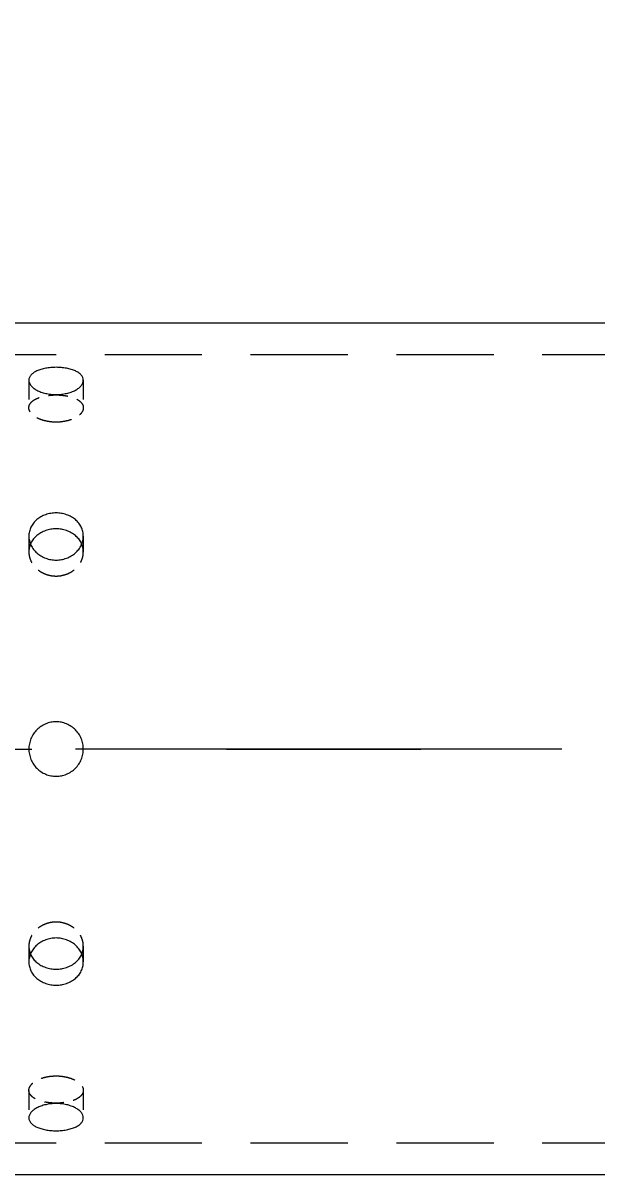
# Model space of a CAD drawing. Header units: millimetres. Extents: x -46397 to 283259, y -8690 to 23983.
# Drawn here: x 4914.7 to 5062.2, y 757.8 to 1054.1 of the extents above; entities that cross this region are included whole.
import ezdxf

# ---------------------------------------------------------------- set-up
doc = ezdxf.new("R2010")
doc.units = ezdxf.units.MM
doc.linetypes.add('CENTER', pattern=[2, 1.25, -0.25, 0.25, -0.25])
doc.linetypes.add('HIDDENX2', pattern=[0.75, 0.5, -0.25])
doc.layers.get('Defpoints').update_dxf_attribs({"lineweight": 0})
doc.layers.add('DUONGTAM', color=1, linetype='CENTER', lineweight=0)
doc.layers.add('PHANTOM 2', color=8, linetype='Continuous', lineweight=0)
doc.layers.add('flashshoot', color=7, linetype='Continuous')
doc.styles.add('GHI CHÚ 1', font='isocp_IV25.ttf', dxfattribs={"width": 0.8})
doc.dimstyles.new('1-30SCALE', dxfattribs={"dimtxt": 75, "dimasz": 75, "dimexe": 37.5, "dimexo": 30, "dimgap": 30, "dimtad": 1, "dimtoh": 1, "dimdec": 0, "dimdsep": 46, "dimtxsty": 'GHI CHÚ 1', "dimcen": 0.09, "dimclrd": 256, "dimclre": 256, "dimclrt": 2, "dimadec": 0, "dimazin": 0, "dimtfac": 1, "dimtdec": 0, "dimtofl": 0, "dimtmove": 0, "dimatfit": 3, "dimfxl": 1, "dimlwd": 0, "dimlwe": 0, "dimarcsym": 0})

# ---------------------------------------------------------------- blocks, each defined once
blk = doc.blocks.new('A$C90275d84')
at = {"color": 2, "linetype": 'Continuous', "lineweight": 0, "ltscale": 10}
for p, q in [((-109.55, 1960), (-109.55, -3000)), ((109.55, 1960), (109.55, -3000))]:
    blk.add_line(p, q, dxfattribs=at)
at = {"color": 1, "linetype": 'HIDDENX2', "lineweight": 0, "ltscale": 50}
for p, q in [((-101.37, 1960), (-101.37, -3000)), ((101.37, 1960), (101.37, -3000))]:
    blk.add_line(p, q, dxfattribs=at)
at = {"color": 1, "linetype": 'HIDDENX2', "lineweight": 0, "ltscale": 10}
for p, q in [((-94.87, 1517), (-87.79, 1517)), ((-54.77, 1517), (-50.68, 1517)), ((50.68, 1517), (54.77, 1517)), ((87.79, 1517), (94.87, 1517)), ((-94.87, 1503), (-87.79, 1503)), ((-54.77, 1503), (-50.68, 1503)), ((50.68, 1503), (54.77, 1503)), ((87.79, 1503), (94.87, 1503))]:
    blk.add_line(p, q, dxfattribs=at)
at = {"color": 2, "linetype": 'Continuous', "lineweight": 0, "ltscale": 10}
for points, knots in [([(-91.18, 1510), (-91.18, 1509.56), (-91.2, 1509.11), (-91.3, 1508.2), (-91.38, 1507.75), (-91.57, 1506.89), (-91.69, 1506.48), (-91.98, 1505.71), (-92.13, 1505.36), (-92.47, 1504.74), (-92.66, 1504.45), (-93.06, 1503.93), (-93.28, 1503.71), (-93.73, 1503.35), (-93.96, 1503.22), (-94.42, 1503.04), (-94.65, 1503), (-95.09, 1503), (-95.32, 1503.04), (-95.76, 1503.22), (-95.98, 1503.35), (-96.39, 1503.71), (-96.59, 1503.93), (-96.94, 1504.45), (-97.11, 1504.74), (-97.39, 1505.36), (-97.53, 1505.71), (-97.76, 1506.48), (-97.86, 1506.89), (-98.02, 1507.75), (-98.08, 1508.2), (-98.16, 1509.11), (-98.18, 1509.56), (-98.18, 1510.44), (-98.16, 1510.89), (-98.08, 1511.8), (-98.02, 1512.25), (-97.86, 1513.11), (-97.76, 1513.52), (-97.53, 1514.29), (-97.39, 1514.64), (-97.11, 1515.26), (-96.94, 1515.55), (-96.59, 1516.07), (-96.39, 1516.29), (-95.98, 1516.65), (-95.76, 1516.78), (-95.32, 1516.96), (-95.09, 1517), (-94.65, 1517), (-94.42, 1516.96), (-93.96, 1516.78), (-93.73, 1516.65), (-93.28, 1516.29), (-93.06, 1516.07), (-92.66, 1515.55), (-92.47, 1515.26), (-92.13, 1514.64), (-91.98, 1514.29), (-91.69, 1513.52), (-91.57, 1513.11), (-91.38, 1512.25), (-91.3, 1511.8), (-91.2, 1510.89), (-91.18, 1510.44), (-91.18, 1510)], [0, 0, 0, 0, 1.318789, 1.318789, 2.637578, 2.637578, 3.956368, 3.956368, 5.275157, 5.275157, 6.593945, 6.593945, 7.912734, 7.912734, 9.231522, 9.231522, 10.550311, 10.550311, 11.869099, 11.869099, 13.187888, 13.187888, 14.506676, 14.506676, 15.825465, 15.825465, 17.144254, 17.144254, 18.463043, 18.463043, 19.781833, 19.781833, 21.100622, 21.100622, 22.419411, 22.419411, 23.7382, 23.7382, 25.05699, 25.05699, 26.375779, 26.375779, 27.694567, 27.694567, 29.013356, 29.013356, 30.332144, 30.332144, 31.650933, 31.650933, 32.969721, 32.969721, 34.28851, 34.28851, 35.607298, 35.607298, 36.926087, 36.926087, 38.244876, 38.244876, 39.563665, 39.563665, 40.882454, 40.882454, 42.201244, 42.201244, 42.201244, 42.201244]), ([(-48.6, 1510), (-48.6, 1509.56), (-48.64, 1509.11), (-48.8, 1508.2), (-48.92, 1507.75), (-49.24, 1506.89), (-49.44, 1506.48), (-49.9, 1505.71), (-50.16, 1505.36), (-50.71, 1504.74), (-51.02, 1504.45), (-51.7, 1503.93), (-52.06, 1503.71), (-52.82, 1503.35), (-53.21, 1503.22), (-54, 1503.04), (-54.39, 1503), (-55.16, 1503), (-55.55, 1503.04), (-56.33, 1503.22), (-56.71, 1503.35), (-57.45, 1503.71), (-57.8, 1503.93), (-58.45, 1504.45), (-58.74, 1504.74), (-59.27, 1505.36), (-59.51, 1505.71), (-59.94, 1506.48), (-60.13, 1506.89), (-60.43, 1507.75), (-60.54, 1508.2), (-60.69, 1509.11), (-60.73, 1509.56), (-60.73, 1510.44), (-60.69, 1510.89), (-60.54, 1511.8), (-60.43, 1512.25), (-60.13, 1513.11), (-59.94, 1513.52), (-59.51, 1514.29), (-59.27, 1514.64), (-58.74, 1515.26), (-58.45, 1515.55), (-57.8, 1516.07), (-57.45, 1516.29), (-56.71, 1516.65), (-56.33, 1516.78), (-55.55, 1516.96), (-55.16, 1517), (-54.39, 1517), (-54, 1516.96), (-53.21, 1516.78), (-52.82, 1516.65), (-52.06, 1516.29), (-51.7, 1516.07), (-51.02, 1515.55), (-50.71, 1515.26), (-50.16, 1514.64), (-49.9, 1514.29), (-49.44, 1513.52), (-49.24, 1513.11), (-48.92, 1512.25), (-48.8, 1511.8), (-48.64, 1510.89), (-48.6, 1510.44), (-48.6, 1510)], [0, 0, 0, 0, 1.318789, 1.318789, 2.637578, 2.637578, 3.956368, 3.956368, 5.275157, 5.275157, 6.593945, 6.593945, 7.912734, 7.912734, 9.231522, 9.231522, 10.550311, 10.550311, 11.869099, 11.869099, 13.187888, 13.187888, 14.506676, 14.506676, 15.825465, 15.825465, 17.144254, 17.144254, 18.463043, 18.463043, 19.781833, 19.781833, 21.100622, 21.100622, 22.419411, 22.419411, 23.7382, 23.7382, 25.05699, 25.05699, 26.375779, 26.375779, 27.694567, 27.694567, 29.013356, 29.013356, 30.332144, 30.332144, 31.650933, 31.650933, 32.969721, 32.969721, 34.28851, 34.28851, 35.607298, 35.607298, 36.926087, 36.926087, 38.244876, 38.244876, 39.563665, 39.563665, 40.882454, 40.882454, 42.201244, 42.201244, 42.201244, 42.201244]), ([(-52.72, 1516.59), (-52.81, 1516.55), (-52.9, 1516.51), (-53.36, 1516.29), (-53.71, 1516.07), (-54.35, 1515.55), (-54.65, 1515.26), (-55.17, 1514.64), (-55.42, 1514.29), (-55.85, 1513.52), (-56.03, 1513.11), (-56.33, 1512.25), (-56.44, 1511.8), (-56.59, 1510.89), (-56.63, 1510.44), (-56.63, 1509.56), (-56.59, 1509.11), (-56.44, 1508.2), (-56.33, 1507.75), (-56.03, 1506.89), (-55.85, 1506.48), (-55.42, 1505.71), (-55.17, 1505.36), (-54.65, 1504.74), (-54.35, 1504.45), (-53.71, 1503.93), (-53.36, 1503.71), (-52.9, 1503.49), (-52.81, 1503.45), (-52.72, 1503.41)], [12.868165, 12.868165, 12.868165, 12.868165, 13.188536, 13.188536, 14.507389, 14.507389, 15.826243, 15.826243, 17.145097, 17.145097, 18.463951, 18.463951, 19.782805, 19.782805, 21.10166, 21.10166, 22.420514, 22.420514, 23.739368, 23.739368, 25.058222, 25.058222, 26.377077, 26.377077, 27.69593, 27.69593, 29.014783, 29.014783, 29.335155, 29.335155, 29.335155, 29.335155]), ([(-7, 1510), (-7, 1510.44), (-6.96, 1510.89), (-6.78, 1511.8), (-6.65, 1512.25), (-6.29, 1513.11), (-6.07, 1513.52), (-5.55, 1514.29), (-5.26, 1514.64), (-4.64, 1515.26), (-4.29, 1515.55), (-3.52, 1516.07), (-3.11, 1516.29), (-2.25, 1516.65), (-1.8, 1516.78), (-0.89, 1516.96), (-0.44, 1517), (0.44, 1517), (0.89, 1516.96), (1.8, 1516.78), (2.25, 1516.65), (3.11, 1516.29), (3.52, 1516.07), (4.29, 1515.55), (4.64, 1515.26), (5.26, 1514.64), (5.55, 1514.29), (6.07, 1513.52), (6.29, 1513.11), (6.65, 1512.25), (6.78, 1511.8), (6.96, 1510.89), (7, 1510.44), (7, 1509.56), (6.96, 1509.11), (6.78, 1508.2), (6.65, 1507.75), (6.29, 1506.89), (6.07, 1506.48), (5.55, 1505.71), (5.26, 1505.36), (4.64, 1504.74), (4.29, 1504.45), (3.52, 1503.93), (3.11, 1503.71), (2.25, 1503.35), (1.8, 1503.22), (0.89, 1503.04), (0.44, 1503), (-0.44, 1503), (-0.89, 1503.04), (-1.8, 1503.22), (-2.25, 1503.35), (-3.11, 1503.71), (-3.52, 1503.93), (-4.29, 1504.45), (-4.64, 1504.74), (-5.26, 1505.36), (-5.55, 1505.71), (-6.07, 1506.48), (-6.29, 1506.89), (-6.65, 1507.75), (-6.78, 1508.2), (-6.96, 1509.11), (-7, 1509.56), (-7, 1510)], [0, 0, 0, 0, 1.318789, 1.318789, 2.637578, 2.637578, 3.956368, 3.956368, 5.275157, 5.275157, 6.593945, 6.593945, 7.912734, 7.912734, 9.231522, 9.231522, 10.550311, 10.550311, 11.869099, 11.869099, 13.187888, 13.187888, 14.506676, 14.506676, 15.825465, 15.825465, 17.144254, 17.144254, 18.463043, 18.463043, 19.781833, 19.781833, 21.100622, 21.100622, 22.419411, 22.419411, 23.7382, 23.7382, 25.05699, 25.05699, 26.375779, 26.375779, 27.694567, 27.694567, 29.013356, 29.013356, 30.332144, 30.332144, 31.650933, 31.650933, 32.969721, 32.969721, 34.28851, 34.28851, 35.607298, 35.607298, 36.926087, 36.926087, 38.244876, 38.244876, 39.563665, 39.563665, 40.882454, 40.882454, 42.201244, 42.201244, 42.201244, 42.201244]), ([(48.6, 1510), (48.6, 1510.44), (48.64, 1510.89), (48.8, 1511.8), (48.92, 1512.25), (49.24, 1513.11), (49.44, 1513.52), (49.9, 1514.29), (50.16, 1514.64), (50.71, 1515.26), (51.02, 1515.55), (51.7, 1516.07), (52.06, 1516.29), (52.82, 1516.65), (53.21, 1516.78), (54, 1516.96), (54.39, 1517), (55.16, 1517), (55.55, 1516.96), (56.33, 1516.78), (56.71, 1516.65), (57.45, 1516.29), (57.8, 1516.07), (58.45, 1515.55), (58.74, 1515.26), (59.27, 1514.64), (59.51, 1514.29), (59.94, 1513.52), (60.13, 1513.11), (60.43, 1512.25), (60.54, 1511.8), (60.69, 1510.89), (60.73, 1510.44), (60.73, 1509.56), (60.69, 1509.11), (60.54, 1508.2), (60.43, 1507.75), (60.13, 1506.89), (59.94, 1506.48), (59.51, 1505.71), (59.27, 1505.36), (58.74, 1504.74), (58.45, 1504.45), (57.8, 1503.93), (57.45, 1503.71), (56.71, 1503.35), (56.33, 1503.22), (55.55, 1503.04), (55.16, 1503), (54.39, 1503), (54, 1503.04), (53.21, 1503.22), (52.82, 1503.35), (52.06, 1503.71), (51.7, 1503.93), (51.02, 1504.45), (50.71, 1504.74), (50.16, 1505.36), (49.9, 1505.71), (49.44, 1506.48), (49.24, 1506.89), (48.92, 1507.75), (48.8, 1508.2), (48.64, 1509.11), (48.6, 1509.56), (48.6, 1510)], [0, 0, 0, 0, 1.318789, 1.318789, 2.637578, 2.637578, 3.956368, 3.956368, 5.275157, 5.275157, 6.593945, 6.593945, 7.912734, 7.912734, 9.231522, 9.231522, 10.550311, 10.550311, 11.869099, 11.869099, 13.187888, 13.187888, 14.506676, 14.506676, 15.825465, 15.825465, 17.144254, 17.144254, 18.463043, 18.463043, 19.781833, 19.781833, 21.100622, 21.100622, 22.419411, 22.419411, 23.7382, 23.7382, 25.05699, 25.05699, 26.375779, 26.375779, 27.694567, 27.694567, 29.013356, 29.013356, 30.332144, 30.332144, 31.650933, 31.650933, 32.969721, 32.969721, 34.28851, 34.28851, 35.607298, 35.607298, 36.926087, 36.926087, 38.244876, 38.244876, 39.563665, 39.563665, 40.882454, 40.882454, 42.201244, 42.201244, 42.201244, 42.201244]), ([(52.72, 1503.41), (52.81, 1503.45), (52.9, 1503.49), (53.36, 1503.71), (53.71, 1503.93), (54.35, 1504.45), (54.65, 1504.74), (55.17, 1505.36), (55.42, 1505.71), (55.85, 1506.48), (56.03, 1506.89), (56.33, 1507.75), (56.44, 1508.2), (56.59, 1509.11), (56.63, 1509.56), (56.63, 1510.44), (56.59, 1510.89), (56.44, 1511.8), (56.33, 1512.25), (56.03, 1513.11), (55.85, 1513.52), (55.42, 1514.29), (55.17, 1514.64), (54.65, 1515.26), (54.35, 1515.55), (53.71, 1516.07), (53.36, 1516.29), (52.9, 1516.51), (52.81, 1516.55), (52.72, 1516.59)], [12.868165, 12.868165, 12.868165, 12.868165, 13.188536, 13.188536, 14.507389, 14.507389, 15.826243, 15.826243, 17.145097, 17.145097, 18.463951, 18.463951, 19.782805, 19.782805, 21.10166, 21.10166, 22.420514, 22.420514, 23.739368, 23.739368, 25.058222, 25.058222, 26.377077, 26.377077, 27.69593, 27.69593, 29.014783, 29.014783, 29.335155, 29.335155, 29.335155, 29.335155]), ([(91.18, 1510), (91.18, 1510.44), (91.2, 1510.89), (91.3, 1511.8), (91.38, 1512.25), (91.57, 1513.11), (91.69, 1513.52), (91.98, 1514.29), (92.13, 1514.64), (92.47, 1515.26), (92.66, 1515.55), (93.06, 1516.07), (93.28, 1516.29), (93.73, 1516.65), (93.96, 1516.78), (94.42, 1516.96), (94.65, 1517), (95.09, 1517), (95.32, 1516.96), (95.76, 1516.78), (95.98, 1516.65), (96.39, 1516.29), (96.59, 1516.07), (96.94, 1515.55), (97.11, 1515.26), (97.39, 1514.64), (97.53, 1514.29), (97.76, 1513.52), (97.86, 1513.11), (98.02, 1512.25), (98.08, 1511.8), (98.16, 1510.89), (98.18, 1510.44), (98.18, 1509.56), (98.16, 1509.11), (98.08, 1508.2), (98.02, 1507.75), (97.86, 1506.89), (97.76, 1506.48), (97.53, 1505.71), (97.39, 1505.36), (97.11, 1504.74), (96.94, 1504.45), (96.59, 1503.93), (96.39, 1503.71), (95.98, 1503.35), (95.76, 1503.22), (95.32, 1503.04), (95.09, 1503), (94.65, 1503), (94.42, 1503.04), (93.96, 1503.22), (93.73, 1503.35), (93.28, 1503.71), (93.06, 1503.93), (92.66, 1504.45), (92.47, 1504.74), (92.13, 1505.36), (91.98, 1505.71), (91.69, 1506.48), (91.57, 1506.89), (91.38, 1507.75), (91.3, 1508.2), (91.2, 1509.11), (91.18, 1509.56), (91.18, 1510)], [0, 0, 0, 0, 1.318789, 1.318789, 2.637578, 2.637578, 3.956368, 3.956368, 5.275157, 5.275157, 6.593945, 6.593945, 7.912734, 7.912734, 9.231522, 9.231522, 10.550311, 10.550311, 11.869099, 11.869099, 13.187888, 13.187888, 14.506676, 14.506676, 15.825465, 15.825465, 17.144254, 17.144254, 18.463043, 18.463043, 19.781833, 19.781833, 21.100622, 21.100622, 22.419411, 22.419411, 23.7382, 23.7382, 25.05699, 25.05699, 26.375779, 26.375779, 27.694567, 27.694567, 29.013356, 29.013356, 30.332144, 30.332144, 31.650933, 31.650933, 32.969721, 32.969721, 34.28851, 34.28851, 35.607298, 35.607298, 36.926087, 36.926087, 38.244876, 38.244876, 39.563665, 39.563665, 40.882454, 40.882454, 42.201244, 42.201244, 42.201244, 42.201244])]:
    blk.add_open_spline(points, degree=3, knots=knots, dxfattribs=at)
at = {"color": 1, "linetype": 'HIDDENX2', "lineweight": 0, "ltscale": 10}
for points, knots in [([(-84.08, 1510), (-84.08, 1510.44), (-84.1, 1510.89), (-84.2, 1511.8), (-84.28, 1512.25), (-84.48, 1513.11), (-84.6, 1513.52), (-84.88, 1514.29), (-85.04, 1514.64), (-85.38, 1515.26), (-85.57, 1515.55), (-85.97, 1516.07), (-86.19, 1516.29), (-86.64, 1516.65), (-86.88, 1516.78), (-87.34, 1516.96), (-87.57, 1517), (-88.01, 1517), (-88.23, 1516.96), (-88.68, 1516.78), (-88.89, 1516.65), (-89.3, 1516.29), (-89.5, 1516.07), (-89.86, 1515.55), (-90.02, 1515.26), (-90.3, 1514.64), (-90.43, 1514.29), (-90.66, 1513.52), (-90.76, 1513.11), (-90.92, 1512.25), (-90.98, 1511.8), (-91.06, 1510.89), (-91.08, 1510.44), (-91.08, 1509.56), (-91.06, 1509.11), (-90.98, 1508.2), (-90.92, 1507.75), (-90.76, 1506.89), (-90.66, 1506.48), (-90.43, 1505.71), (-90.3, 1505.36), (-90.02, 1504.74), (-89.86, 1504.45), (-89.5, 1503.93), (-89.3, 1503.71), (-88.89, 1503.35), (-88.68, 1503.22), (-88.23, 1503.04), (-88.01, 1503), (-87.57, 1503), (-87.34, 1503.04), (-86.88, 1503.22), (-86.64, 1503.35), (-86.19, 1503.71), (-85.97, 1503.93), (-85.57, 1504.45), (-85.38, 1504.74), (-85.04, 1505.36), (-84.88, 1505.71), (-84.6, 1506.48), (-84.48, 1506.89), (-84.28, 1507.75), (-84.2, 1508.2), (-84.1, 1509.11), (-84.08, 1509.56), (-84.08, 1510)], [0, 0, 0, 0, 1.318854, 1.318854, 2.637708, 2.637708, 3.956563, 3.956563, 5.275417, 5.275417, 6.59427, 6.59427, 7.913123, 7.913123, 9.231977, 9.231977, 10.55083, 10.55083, 11.869683, 11.869683, 13.188536, 13.188536, 14.507389, 14.507389, 15.826243, 15.826243, 17.145097, 17.145097, 18.463951, 18.463951, 19.782805, 19.782805, 21.10166, 21.10166, 22.420514, 22.420514, 23.739368, 23.739368, 25.058222, 25.058222, 26.377077, 26.377077, 27.69593, 27.69593, 29.014783, 29.014783, 30.333636, 30.333636, 31.652489, 31.652489, 32.971343, 32.971343, 34.290196, 34.290196, 35.609049, 35.609049, 36.927902, 36.927902, 38.246757, 38.246757, 39.565611, 39.565611, 40.884465, 40.884465, 42.203319, 42.203319, 42.203319, 42.203319]), ([(-44.5, 1510), (-44.5, 1510.44), (-44.54, 1510.89), (-44.7, 1511.8), (-44.82, 1512.25), (-45.14, 1513.11), (-45.34, 1513.52), (-45.8, 1514.29), (-46.06, 1514.64), (-46.61, 1515.26), (-46.93, 1515.55), (-47.6, 1516.07), (-47.97, 1516.29), (-48.73, 1516.65), (-49.12, 1516.78), (-49.91, 1516.96), (-50.3, 1517), (-51.07, 1517), (-51.46, 1516.96), (-52.14, 1516.8), (-52.43, 1516.71), (-52.72, 1516.59)], [0, 0, 0, 0, 1.318854, 1.318854, 2.637708, 2.637708, 3.956563, 3.956563, 5.275417, 5.275417, 6.59427, 6.59427, 7.913123, 7.913123, 9.231977, 9.231977, 10.55083, 10.55083, 11.869683, 11.869683, 12.868165, 12.868165, 12.868165, 12.868165]), ([(52.72, 1516.59), (52.43, 1516.71), (52.14, 1516.8), (51.46, 1516.96), (51.07, 1517), (50.3, 1517), (49.91, 1516.96), (49.12, 1516.78), (48.73, 1516.65), (47.97, 1516.29), (47.6, 1516.07), (46.93, 1515.55), (46.61, 1515.26), (46.06, 1514.64), (45.8, 1514.29), (45.34, 1513.52), (45.14, 1513.11), (44.82, 1512.25), (44.7, 1511.8), (44.54, 1510.89), (44.5, 1510.44), (44.5, 1510)], [29.335155, 29.335155, 29.335155, 29.335155, 30.333636, 30.333636, 31.652489, 31.652489, 32.971343, 32.971343, 34.290196, 34.290196, 35.609049, 35.609049, 36.927902, 36.927902, 38.246757, 38.246757, 39.565611, 39.565611, 40.884465, 40.884465, 42.203319, 42.203319, 42.203319, 42.203319]), ([(84.08, 1510), (84.08, 1509.56), (84.1, 1509.11), (84.2, 1508.2), (84.28, 1507.75), (84.48, 1506.89), (84.6, 1506.48), (84.88, 1505.71), (85.04, 1505.36), (85.38, 1504.74), (85.57, 1504.45), (85.97, 1503.93), (86.19, 1503.71), (86.64, 1503.35), (86.88, 1503.22), (87.34, 1503.04), (87.57, 1503), (88.01, 1503), (88.23, 1503.04), (88.68, 1503.22), (88.89, 1503.35), (89.3, 1503.71), (89.5, 1503.93), (89.86, 1504.45), (90.02, 1504.74), (90.3, 1505.36), (90.43, 1505.71), (90.66, 1506.48), (90.76, 1506.89), (90.92, 1507.75), (90.98, 1508.2), (91.06, 1509.11), (91.08, 1509.56), (91.08, 1510.44), (91.06, 1510.89), (90.98, 1511.8), (90.92, 1512.25), (90.76, 1513.11), (90.66, 1513.52), (90.43, 1514.29), (90.3, 1514.64), (90.02, 1515.26), (89.86, 1515.55), (89.5, 1516.07), (89.3, 1516.29), (88.89, 1516.65), (88.68, 1516.78), (88.23, 1516.96), (88.01, 1517), (87.57, 1517), (87.34, 1516.96), (86.88, 1516.78), (86.64, 1516.65), (86.19, 1516.29), (85.97, 1516.07), (85.57, 1515.55), (85.38, 1515.26), (85.04, 1514.64), (84.88, 1514.29), (84.6, 1513.52), (84.48, 1513.11), (84.28, 1512.25), (84.2, 1511.8), (84.1, 1510.89), (84.08, 1510.44), (84.08, 1510)], [0, 0, 0, 0, 1.318854, 1.318854, 2.637708, 2.637708, 3.956563, 3.956563, 5.275417, 5.275417, 6.59427, 6.59427, 7.913123, 7.913123, 9.231977, 9.231977, 10.55083, 10.55083, 11.869683, 11.869683, 13.188536, 13.188536, 14.507389, 14.507389, 15.826243, 15.826243, 17.145097, 17.145097, 18.463951, 18.463951, 19.782805, 19.782805, 21.10166, 21.10166, 22.420514, 22.420514, 23.739368, 23.739368, 25.058222, 25.058222, 26.377077, 26.377077, 27.69593, 27.69593, 29.014783, 29.014783, 30.333636, 30.333636, 31.652489, 31.652489, 32.971343, 32.971343, 34.290196, 34.290196, 35.609049, 35.609049, 36.927902, 36.927902, 38.246757, 38.246757, 39.565611, 39.565611, 40.884465, 40.884465, 42.203319, 42.203319, 42.203319, 42.203319]), ([(-52.72, 1503.41), (-52.43, 1503.29), (-52.14, 1503.2), (-51.46, 1503.04), (-51.07, 1503), (-50.3, 1503), (-49.91, 1503.04), (-49.12, 1503.22), (-48.73, 1503.35), (-47.97, 1503.71), (-47.6, 1503.93), (-46.93, 1504.45), (-46.61, 1504.74), (-46.06, 1505.36), (-45.8, 1505.71), (-45.34, 1506.48), (-45.14, 1506.89), (-44.82, 1507.75), (-44.7, 1508.2), (-44.54, 1509.11), (-44.5, 1509.56), (-44.5, 1510)], [29.335155, 29.335155, 29.335155, 29.335155, 30.333636, 30.333636, 31.652489, 31.652489, 32.971343, 32.971343, 34.290196, 34.290196, 35.609049, 35.609049, 36.927902, 36.927902, 38.246757, 38.246757, 39.565611, 39.565611, 40.884465, 40.884465, 42.203319, 42.203319, 42.203319, 42.203319]), ([(44.5, 1510), (44.5, 1509.56), (44.54, 1509.11), (44.7, 1508.2), (44.82, 1507.75), (45.14, 1506.89), (45.34, 1506.48), (45.8, 1505.71), (46.06, 1505.36), (46.61, 1504.74), (46.93, 1504.45), (47.6, 1503.93), (47.97, 1503.71), (48.73, 1503.35), (49.12, 1503.22), (49.91, 1503.04), (50.3, 1503), (51.07, 1503), (51.46, 1503.04), (52.14, 1503.2), (52.43, 1503.29), (52.72, 1503.41)], [0, 0, 0, 0, 1.318854, 1.318854, 2.637708, 2.637708, 3.956563, 3.956563, 5.275417, 5.275417, 6.59427, 6.59427, 7.913123, 7.913123, 9.231977, 9.231977, 10.55083, 10.55083, 11.869683, 11.869683, 12.868165, 12.868165, 12.868165, 12.868165])]:
    blk.add_open_spline(points, degree=3, knots=knots, dxfattribs=at)
at = {"layer": 'DUONGTAM', "ltscale": 100}
blk.add_line((0, 2440), (0, -3000), dxfattribs=at)
blk = doc.blocks.new('A$Cda035db7')
at = {"layer": 'DUONGTAM', "ltscale": 200}
blk.add_line((0, -3546.23), (0, 3546.23), dxfattribs=at)
blk = doc.blocks.new('*D1392')
at = {"layer": 'Defpoints', "color": 0, "transparency": 16777216}
for p in [(6959.38, 2496.7), (-133.08, 867.35, -1.5), (6959.38, 867.35, -1.5)]:
    blk.add_point(p, dxfattribs=at)
at = {"layer": 'PHANTOM 2', "linetype": 'Continuous', "lineweight": 0, "transparency": 16777216}
for p, q in [((-133.08, 897.35), (-133.08, 2526.7)), ((6959.38, 897.35), (6959.38, 2526.7)), ((-43.08, 2496.7), (6869.38, 2496.7))]:
    blk.add_line(p, q, dxfattribs=at)
at = {"layer": 'PHANTOM 2', "transparency": 16777216}
for points in [[(-43.08, 2511.7), (-43.08, 2481.7), (-133.08, 2496.7)], [(6869.38, 2511.7), (6869.38, 2481.7), (6959.38, 2496.7)]]:
    blk.add_solid(points, dxfattribs=at)
at = {"layer": 'PHANTOM 2', "color": 2, "transparency": 16777216, "insert": (3413.15, 2576.24), "char_height": 95, "attachment_point": 5, "style": 'GHI CHÚ 1'}
blk.add_mtext('7092', dxfattribs=at)

msp = doc.modelspace()

# ---------------------------------------------------------------- block references
at = {"layer": 'flashshoot', "rotation": 270}
for name in ['A$Cda035db7', 'A$C90275d84']:
    msp.add_blockref(name, (3413.15, 867.35, -1.5), dxfattribs=at)

# ---------------------------------------------------------------- dimensions: what is measured, and where the dimension line sits
at = {"layer": 'PHANTOM 2'}
dim = msp.add_linear_dim(base=(6959.38, 2496.7), p1=(-133.08, 867.35, -1.5), p2=(6959.38, 867.35, -1.5), dimstyle='1-30SCALE', override={"dimtxt": 95, "dimasz": 90, "dimexe": 30, "dimtmove": 1}, dxfattribs=at)
dim.commit()
dim.dimension.update_dxf_attribs({"geometry": '*D1392', "text_midpoint": (3413.15, 2576.24)})

doc.saveas('drawing.dxf')
